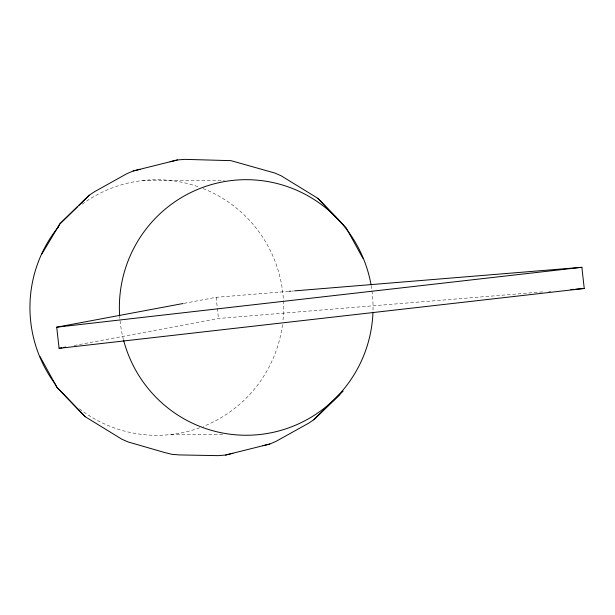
<?xml version="1.0" encoding="UTF-8"?>
<svg xmlns="http://www.w3.org/2000/svg" width="615" height="615" viewBox="0 0 615 615"><rect width="100%" height="100%" fill="white"/><g stroke="black" fill="none" stroke-linecap="round" stroke-linejoin="round"><path stroke-width="0.46" stroke-dasharray="3.08 2.31" d="M184.046 303.333L216.111 297.322L287.928 291.433M74.177 345.522L218.486 318.485L544.037 291.771M291.756 291.118L293.67 290.964M548.826 291.379L550.74 291.226M142.526 180.556L224.337 180.495M171.055 434.505L224.329 434.467M216.111 297.322L217.249 307.446M217.356 308.369L218.486 318.485M123.469 339.688A127.782 126.844 90 0 1 119.733 317.109M371.176 285.568A127.782 126.844 90 0 1 372.998 311.236M199.667 427.794A127.782 126.844 90 0 1 79.235 408.644M82.172 204.195A127.782 126.844 90 0 1 199.552 187.229M203.104 188.574A127.782 126.844 90 0 1 283.4 299.789M283.454 300.743A127.782 126.844 90 0 1 282.938 320.861M282.493 324.643A127.782 126.844 90 0 1 203.188 426.464"/><path stroke-width="0.92" d="M57.579 227.911L59.878 223.868L89.183 195.247L94.187 191.911L126.775 173.745L133.186 170.978L177.397 159.962L184.854 159.362L230.925 160.653L274.705 173L281.017 175.713L317.817 198.299L346.076 227.688L362.919 258.354M41.935 253.895L59.878 223.868L77.482 206.771M89.183 195.247L78.835 205.456M58.763 226.435A127.782 126.844 90 0 0 54.766 383.468L56.926 387.312L85.185 416.701L121.978 439.287L128.289 442.001L164.828 452.586L172.077 454.347L179.519 454.931L218.141 455.638L225.605 455.038L269.808 444.022L276.22 441.255L308.815 423.089L313.811 419.753L343.124 391.132M313.811 419.753L339.857 394.453M170.078 161.737L177.397 159.962M133.186 170.978L140.059 169.31M262.943 445.691L269.808 444.022M225.605 455.038L232.916 453.263M294.623 290.88L581.875 267.31L584.25 288.473L59.086 348.344L56.711 327.188L183.101 303.51M59.086 348.344L61.915 347.813M63.806 347.46L65.69 347.106M56.711 327.188L581.875 267.31M288.881 291.356L290.795 291.195M570.843 289.573L573.718 289.342M575.632 289.181L584.25 288.473M317.817 198.299L342.924 224.529M85.185 416.701L56.926 387.312L40.083 356.646M372.967 312.197A127.782 126.844 90 0 1 260.476 434.444A127.782 126.844 90 0 1 123.707 340.61M119.664 316.164A127.782 126.844 90 0 1 230.533 180.664A127.782 126.844 90 0 1 371.014 284.622"/></g></svg>
